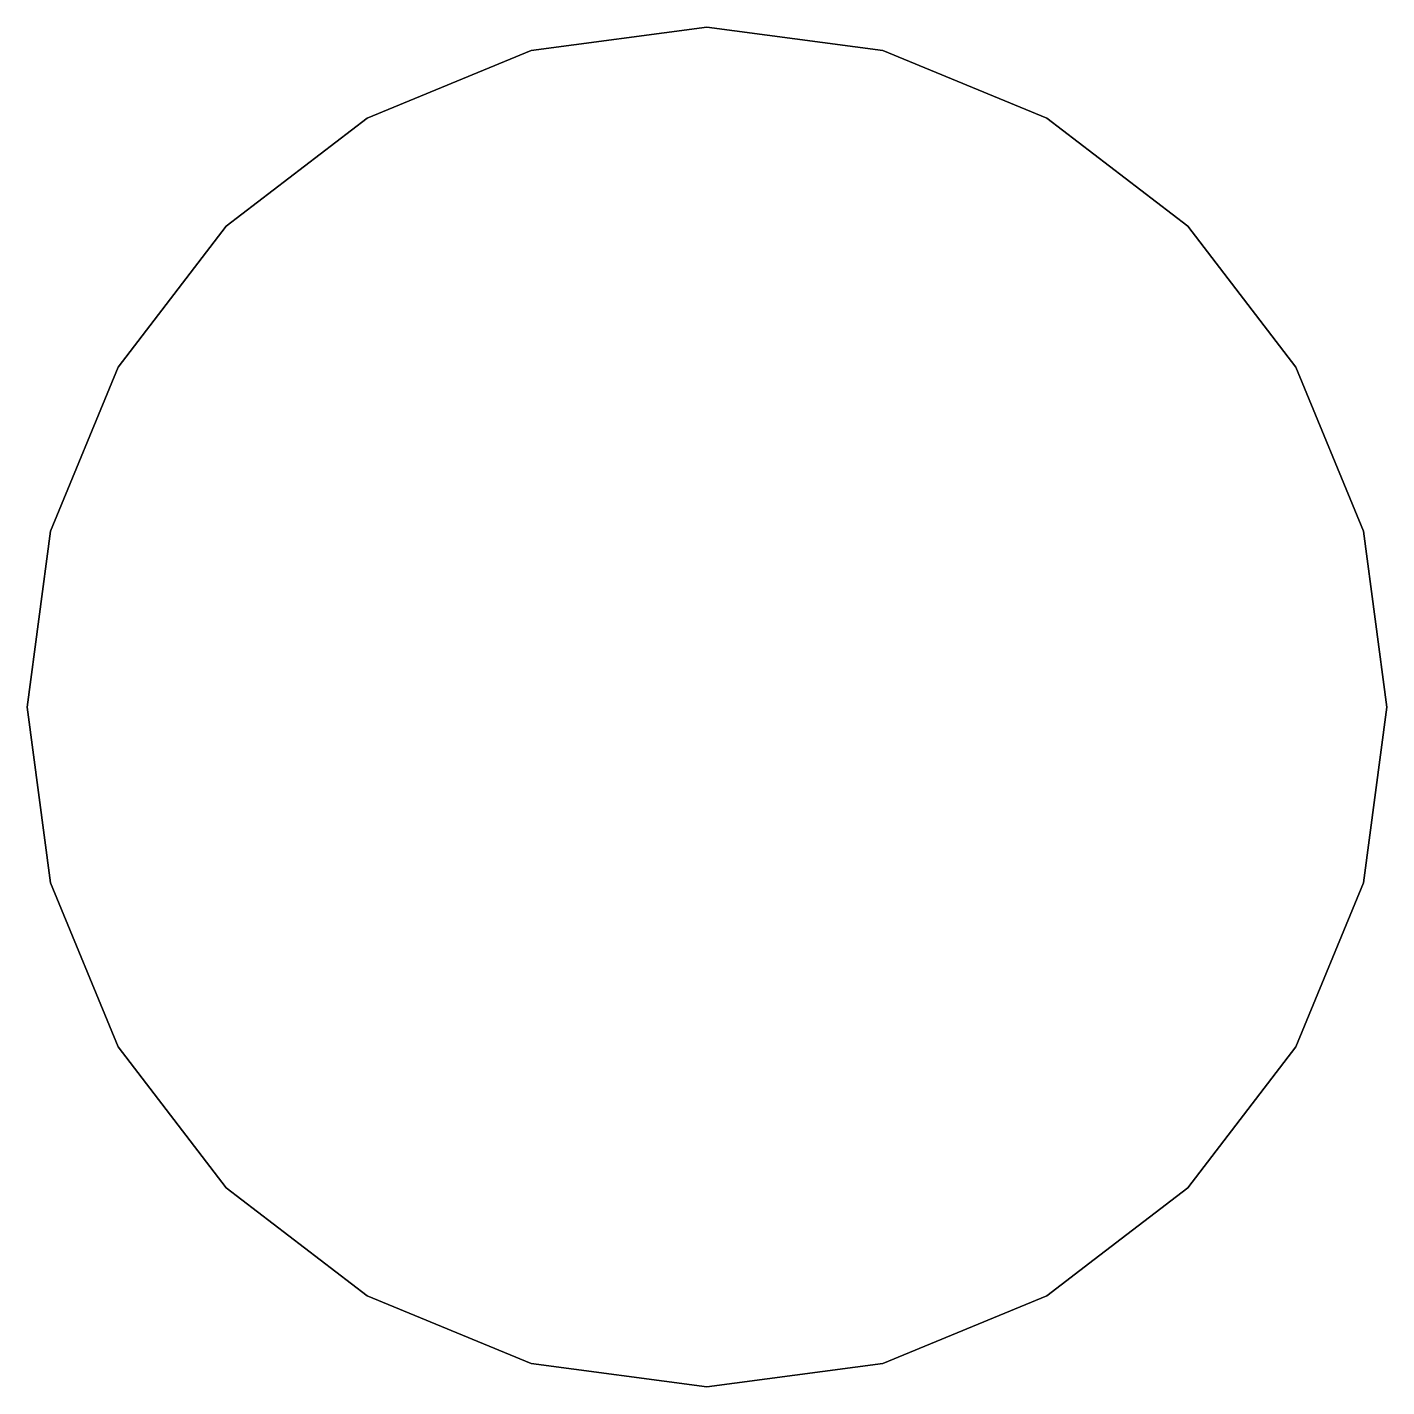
# Model space of a CAD drawing. Header units: metres. Extents: x 0 to 1120, y 0 to 254.
# Drawn here: x 134.45 to 139.55, y 94.75 to 99.85 of the extents above; entities that cross this region are included whole.
import ezdxf

# ---------------------------------------------------------------- set-up
doc = ezdxf.new("R2010")
doc.units = ezdxf.units.M

msp = doc.modelspace()

# ---------------------------------------------------------------- linework, layer by layer
at = {"layer": 'Component#13'}
for p, q in [((137.0004, 99.8486, 6), (136.3404, 99.7617, 6)), ((136.3404, 99.7617), (137.0004, 99.8486)), ((137.0004, 99.8486, 6), (137.0004, 99.8486)), ((137.6604, 99.7617, 6), (137.0004, 99.8486, 6)), ((137.0004, 99.8486), (137.6604, 99.7617)), ((136.3404, 99.7617, 6), (135.7254, 99.507, 6)), ((135.7254, 99.507), (136.3404, 99.7617)), ((136.3404, 99.7617, 6), (136.3404, 99.7617)), ((137.6604, 99.7617, 6), (137.6604, 99.7617)), ((137.6604, 99.7617), (138.2754, 99.507)), ((138.2754, 99.507, 6), (137.6604, 99.7617, 6)), ((135.1973, 99.1017), (135.7254, 99.507)), ((135.7254, 99.507, 6), (135.1973, 99.1017, 6)), ((135.7254, 99.507, 6), (135.7254, 99.507)), ((138.2754, 99.507), (138.2754, 99.507, 6)), ((138.8035, 99.1017, 6), (138.2754, 99.507, 6)), ((138.2754, 99.507), (138.8035, 99.1017)), ((134.7921, 98.5736), (135.1973, 99.1017)), ((135.1973, 99.1017, 6), (134.7921, 98.5736, 6)), ((135.1973, 99.1017, 6), (135.1973, 99.1017)), ((139.2088, 98.5736, 6), (138.8035, 99.1017, 6)), ((138.8035, 99.1017, 6), (138.8035, 99.1017)), ((138.8035, 99.1017), (139.2088, 98.5736)), ((134.5373, 97.9586), (134.7921, 98.5736)), ((134.7921, 98.5736, 6), (134.5373, 97.9586, 6)), ((134.7921, 98.5736, 6), (134.7921, 98.5736)), ((139.4635, 97.9586, 6), (139.2088, 98.5736, 6)), ((139.2088, 98.5736), (139.4635, 97.9586)), ((139.2088, 98.5736, 6), (139.2088, 98.5736)), ((134.5373, 97.9586, 6), (134.4504, 97.2986, 6)), ((134.4504, 97.2986), (134.5373, 97.9586)), ((134.5373, 97.9586, 6), (134.5373, 97.9586)), ((139.5504, 97.2986, 6), (139.4635, 97.9586, 6)), ((139.4635, 97.9586, 6), (139.4635, 97.9586)), ((139.4635, 97.9586), (139.5504, 97.2986)), ((134.4504, 97.2986, 6), (134.5373, 96.6386, 6)), ((134.5373, 96.6386), (134.4504, 97.2986)), ((134.4504, 97.2986, 6), (134.4504, 97.2986)), ((139.5504, 97.2986), (139.4635, 96.6386)), ((139.4635, 96.6386, 6), (139.5504, 97.2986, 6)), ((139.5504, 97.2986, 6), (139.5504, 97.2986)), ((134.5373, 96.6386, 6), (134.5373, 96.6386)), ((134.5373, 96.6386, 6), (134.7921, 96.0236, 6)), ((134.7921, 96.0236), (134.5373, 96.6386)), ((139.2088, 96.0236, 6), (139.4635, 96.6386, 6)), ((139.4635, 96.6386), (139.2088, 96.0236)), ((139.4635, 96.6386, 6), (139.4635, 96.6386)), ((135.1973, 95.4955), (134.7921, 96.0236)), ((134.7921, 96.0236, 6), (134.7921, 96.0236)), ((134.7921, 96.0236, 6), (135.1973, 95.4955, 6)), ((138.8035, 95.4955, 6), (139.2088, 96.0236, 6)), ((139.2088, 96.0236), (138.8035, 95.4955)), ((139.2088, 96.0236, 6), (139.2088, 96.0236)), ((135.1973, 95.4955, 6), (135.1973, 95.4955)), ((135.1973, 95.4955, 6), (135.7254, 95.0902, 6)), ((135.7254, 95.0902), (135.1973, 95.4955)), ((138.4524, 95.2261, 6), (138.8035, 95.4955, 6)), ((138.8035, 95.4955), (138.4524, 95.2261)), ((138.8035, 95.4955, 6), (138.8035, 95.4955)), ((138.2754, 95.0902, 6), (138.4524, 95.2261, 6)), ((138.4524, 95.2261), (138.2754, 95.0902)), ((138.4524, 95.2261, 6), (138.4524, 95.2261)), ((136.3404, 94.8355), (135.7254, 95.0902)), ((135.7254, 95.0902, 6), (136.3404, 94.8355, 6)), ((135.7254, 95.0902, 6), (135.7254, 95.0902)), ((137.6604, 94.8355, 6), (138.2754, 95.0902, 6)), ((138.2754, 95.0902), (137.6604, 94.8355)), ((138.2754, 95.0902, 6), (138.2754, 95.0902)), ((136.3404, 94.8355, 6), (137.0004, 94.7486, 6)), ((137.0004, 94.7486), (136.3404, 94.8355)), ((136.3404, 94.8355, 6), (136.3404, 94.8355)), ((137.0004, 94.7486, 6), (137.6604, 94.8355, 6)), ((137.6604, 94.8355), (137.0004, 94.7486)), ((137.6604, 94.8355, 6), (137.6604, 94.8355)), ((137.0004, 94.7486, 6), (137.0004, 94.7486))]:
    msp.add_line(p, q, dxfattribs=at)

doc.saveas('drawing.dxf')
